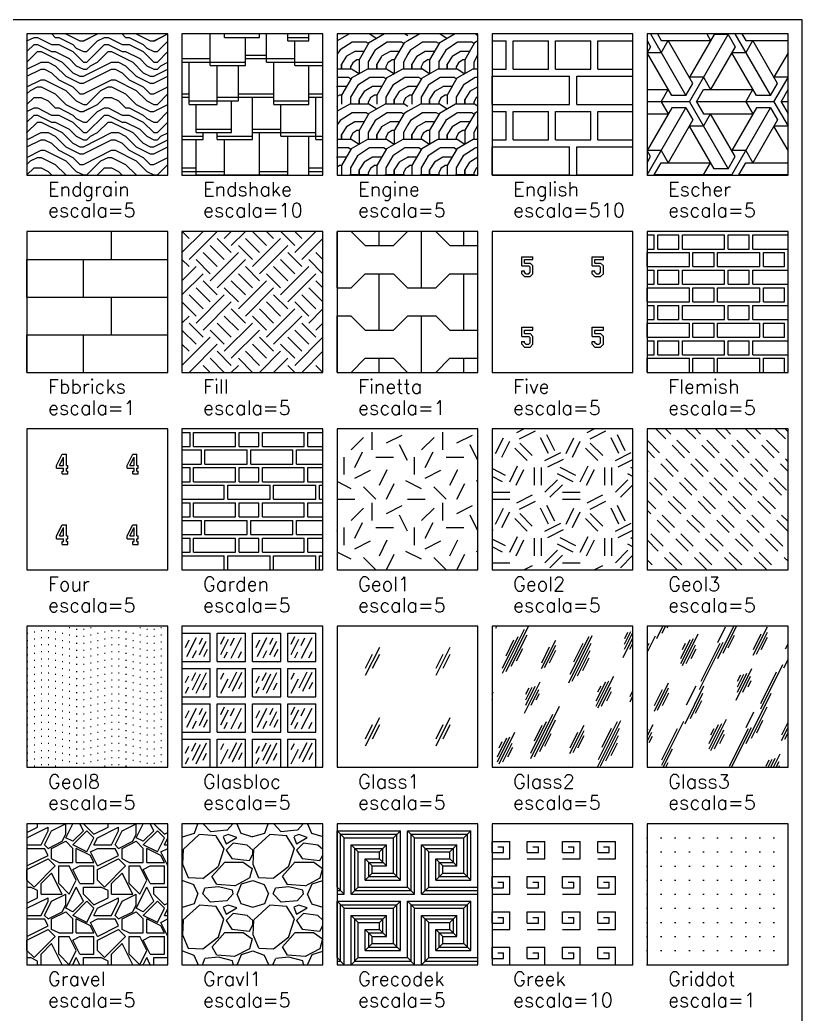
# Model space of a CAD drawing. Header units: inches. Extents: x -1 to 462, y -162 to 137.
# Drawn here: x 406.5 to 462, y 66.5 to 137 of the extents above; entities that cross this region are included whole.
import ezdxf

# ---------------------------------------------------------------- set-up
doc = ezdxf.new("R2010")
doc.units = ezdxf.units.IN
doc.header["$MEASUREMENT"] = 0
doc.layers.add('FORMATO', color=7, linetype='Continuous', plot=False)
for name, color, linetype in [('HATCH', 7, 'Continuous'), ('RECTANGLE', 7, 'Continuous'), ('TEXT', 5, 'Continuous')]:
    doc.layers.add(name, color=color, linetype=linetype)
doc.styles.add('nr', font='simplex.shx')

msp = doc.modelspace()

# ---------------------------------------------------------------- hatches: boundary and pattern name
at = {"layer": 'HATCH'}
h = msp.add_hatch(dxfattribs=at)
h.set_pattern_fill('ENDGRAIN', color=256, scale=5, style=0)
h.set_pattern_definition([(0, (411, 126), (5, 5), [0.25, -4.75]), (0, (407.5, 126.5), (5, 5), [0.5, -4.5]), (0, (410.75, 126.75), (5, 5), [0.25, -4.75]), (0, (407.75, 127.25), (5, 5), [0.25, -4.75]), (0, (410.75, 127.5), (5, 5), [0.25, -4.75]), (0, (408, 127.75), (5, 5), [0.25, -4.75]), (0, (410.75, 128), (5, 5), [0.25, -4.75]), (0, (408, 128.5), (5, 5), [0.25, -2.75, 0.25, -1.75]), (0, (408, 129), (5, 5), [0.5, -2.5, 0.25, -1.75]), (0, (407.75, 129.75), (5, 5), [0.25, -0.75, 0.25, -2, 0.25, -1.5]), (0, (407.5, 130.25), (5, 5), [0.25, -1, 0.5, -3.25]), (0, (410.75, 130.5), (5, 5), [0.25, -4.75]), (0, (407.5, 130.75), (5, 5), [0.25, -1.25, 0.25, -3.25]), (45, (407, 126), (6e-16, 5), [0.7071, -6.364]), (45, (411.25, 126), (6e-16, 5), [1.4142, -5.6569]), (45, (411.25, 128.5), (6e-16, 5), [0.3535, -6.7175]), (45, (407, 129), (6e-16, 5), [1.0607, -6.0104]), (45, (411.25, 129), (6e-16, 5), [1.7678, -5.3033]), (45, (411.25, 129.75), (6e-16, 5), [1.0607, -6.0104]), (315, (410.25, 130.25), (5, -1e-15), [0.3535, -6.7175]), (315, (408.5, 126.25), (5, -1e-15), [0.7071, -6.364]), (315, (408.75, 128.25), (5, -1e-15), [0.7071, -6.364]), (315, (410.25, 127.25), (5, -1e-15), [0.7071, -6.364]), (315, (410, 129.25), (5, -1e-15), [0.7071, -6.364]), (315, (410.25, 129.75), (5, -1e-15), [1.0607, -6.0104]), (315, (409, 126.75), (5, -1e-15), [1.0607, -6.0104]), (315, (409.75, 127), (5, -1e-15), [1.0607, -6.0104]), (315, (409, 128.75), (5, -1e-15), [1.0607, -6.0104]), (315, (409.5, 129), (5, -1e-15), [1.0607, -6.0104]), (26.565, (407.25, 127), (5, 2e-09), [0.559, -10.6213]), (26.565, (411, 126.75), (5, 2e-09), [2.2361, -8.9443]), (26.565, (411, 127.5), (5, 2e-09), [2.2361, -8.9443]), (26.565, (411, 128), (5, 2e-09), [2.23607, -3.35, 1.11805, -4.4762]), (26.565, (411.5, 128.75), (5, 2e-09), [0.559, -10.6213]), (26.565, (407, 130.5), (5, 2e-09), [0.559, -10.6213]), (26.565, (411, 130.5), (5, 2e-09), [1.118, -10.0623]), (333.435, (409.75, 126), (5, -2e-09), [1.118, -10.0623]), (333.435, (408, 127.25), (5, -2e-09), [1.118, -10.0623]), (333.435, (408, 126.5), (5, -2e-09), [0.559, -10.6213]), (333.435, (408.25, 127.75), (5, -2e-09), [1.677, -9.5033]), (333.435, (409.25, 127.75), (5, -2e-09), [1.118, -10.0623]), (333.435, (409.75, 128), (5, -2e-09), [1.118, -10.0623]), (333.435, (408.25, 128.5), (5, -2e-09), [0.559, -10.6213]), (333.435, (408.5, 129), (5, -2e-09), [0.559, -10.6213]), (333.435, (410.5, 130), (5, -2e-09), [0.559, -10.6213]), (333.435, (410.25, 128.25), (5, -2e-09), [0.559, -10.6213]), (333.435, (408, 129.75), (5, -2e-09), [1.677, -9.5033]), (333.435, (407.75, 130.25), (5, -2e-09), [1.118, -10.0623]), (333.435, (410.5, 128.75), (5, -2e-09), [0.559, -5.031, 0.559, -5.03134]), (333.435, (409, 129.75), (5, -2e-09), [1.118, -10.0623]), (333.435, (409.25, 130.25), (5, -2e-09), [1.118, -10.0623]), (333.435, (407.75, 130.75), (5, -2e-09), [1.118, -10.0623]), (333.435, (409.25, 130.75), (5, -2e-09), [1.118, -10.0623])])
h.paths.add_polyline_path([(407, 126), (417, 126), (417, 136), (407, 136)])
h = msp.add_hatch(dxfattribs=at)
h.set_pattern_fill('ENDSHAKE', color=256, scale=10, style=0)
h.set_pattern_definition([(0, (419, 126), (10, 10), [6.5, -3.5]), (0, (423.5, 126.25), (10, 10), [2, -1.5, 4, -2.5]), (0, (427, 126.5), (10, 10), [2, -8]), (0, (427.5, 128.5), (10, 10), [2, -1, 2.5, -4.5]), (0, (420.5, 128.75), (10, 10), [2.5, -2, 4.5, -1]), (0, (419, 129), (10, 10), [2.5, -1.5, 4.5, -1.5]), (0, (419, 129.25), (10, 10), [2.5, -1.5, 2, -4]), (0, (418.5, 131), (10, 10), [2, -4, 2.5, -1.5]), (0, (418.5, 131.25), (10, 10), [3.5, -2.5, 2.5, -1.5]), (0, (420.5, 131.5), (10, 10), [4, -2.5, 1.5, -2]), (0, (422, 131.75), (10, 10), [2.5, -2.5, 1.5, -3.5]), (0, (420, 133.75), (10, 10), [2.5, -3.5, 2, -2]), (0, (424, 134), (10, 10), [8.5, -1.5]), (0, (422.5, 134.25), (10, 10), [3.5, -2, 2, -2.5]), (0, (422.5, 134.5), (10, 10), [1.5, -8.5]), (0, (425.5, 135.5), (10, 10), [1.5, -8.5]), (0, (421, 135.75), (10, 10), [2.5, -2, 1.5, -4]), (90, (418, 133.75), (-10, 10), [2.5, -7.5]), (90, (418.5, 131), (-10, 10), [3, -7]), (90, (419, 126), (-10, 10), [2.5, -0.5, 2, -5]), (90, (419.5, 128.5), (-10, 10), [0.5, -9.5]), (90, (420, 133.75), (-10, 10), [2.25, -7.75]), (90, (420.5, 128.5), (-10, 10), [0.5, -2, 2.75, -4.75]), (90, (421, 135.75), (-10, 10), [2.75, -7.25]), (90, (421.5, 129), (-10, 10), [2.25, -7.75]), (90, (422, 131.25), (-10, 10), [2.5, -7.5]), (90, (422.5, 133.75), (-10, 10), [2, -8]), (90, (423, 128.5), (-10, 10), [3, -7]), (90, (423.5, 135.75), (-10, 10), [3.25, -6.75]), (90, (424, 134), (-10, 10), [2, -8]), (90, (424.5, 131), (-10, 10), [3, -7]), (90, (425, 128.75), (-10, 10), [2.25, -7.75]), (90, (425.5, 135.5), (-10, 10), [3.25, -6.75]), (90, (426, 133.75), (-10, 10), [1.75, -8.25]), (90, (427, 131), (-10, 10), [2.75, -1.75, 3.25, -2.25]), (90, (427.5, 128.5), (-10, 10), [3, -7])])
h.paths.add_polyline_path([(418, 126), (428, 126), (428, 136), (418, 136)])
h = msp.add_hatch(dxfattribs=at)
h.set_pattern_fill('ENGINE', color=256, scale=5, style=0, pattern_type=2)
h.set_pattern_definition([(90, (429.3, 128.5), (-5, 5), [0.35, -4.65]), (209.0546, (429.9, 131), (-35.000002, -20), [1.02957, -50.4486]), (180, (431.25, 131), (-5, -5), [1.35, -3.65]), (147.529, (431.8, 130.65), (-39.999994, 25.000007), [0.65192, -64.5401]), (236.31, (429.2, 129.85), (-5, -10), [0.36056, -17.6672]), (212.9052, (430.05, 130.4), (70.0000337, 44.9999504), [1.01242, -100.22986]), (180, (431.05, 130.4), (-5, -5), [1, -4]), (146.31, (431.2, 130.3), (-10, 5), [0.1803, -17.8475]), (270, (429.3, 128.85), (5, -5), [0.35, -4.65]), (237.5288, (429.65, 129.4), (-25.000007, -39.999994), [0.65192, -64.5401]), (210.2564, (430.25, 129.75), (35.000012, 19.999974), [0.69462, -68.7676]), (180, (430.9, 129.75), (-5, -5), [0.65, -4.35]), (270, (429.95, 128.65), (5, -5), [0.15, -4.85]), (243.435, (430.1, 128.95), (5, 5), [0.3354, -10.8449]), (213.69, (430.4, 129.15), (10, 5), [0.36056, -17.6672]), (180, (430.55, 129.15), (-5, -5), [0.15, -4.85]), (180, (429.3, 126.65), (-5, -5), [0.15, -4.85]), (213.69, (429.15, 126.65), (10, 5), [0.1803, -17.8475]), (180, (429.65, 127.25), (-5, -5), [0.65, -4.35]), (146.31, (429.95, 127.8), (-10, 5), [0.1803, -17.8475]), (180, (429.8, 127.9), (-5, -5), [0.8, -4.2]), (147.5288, (430.55, 128.15), (-39.999994, 25.000007), [0.65192, -64.5401]), (180, (430, 128.5), (-5, -5), [1, -4]), (90, (430.55, 126), (-5, 5), [0.35, -4.65]), (270, (429.3, 126.65), (5, -5), [0.65, -4.35]), (239.7436, (430, 127.85), (-19.999974, -35.000012), [1.38925, -68.07298]), (209.4759, (431.15, 128.5), (79.9999936, 45.000014), [1.32099, -130.77747]), (180, (432.5, 128.5), (-5, -5), [1.35, -3.65]), (147.529, (433.05, 128.15), (-39.999994, 25.000007), [0.65192, -64.5401]), (270, (429.95, 126.5), (5, -5), [0.5, -4.5]), (239.5345, (430.45, 127.35), (-34.999952, -60.0000254), [0.98615, -97.62926]), (212.9052, (431.3, 127.9), (70.0000337, 44.9999504), [1.01242, -100.22986]), (180, (432.3, 127.9), (-5, -5), [1, -4]), (146.31, (432.45, 127.8), (-10, 5), [0.1803, -17.8475]), (270, (430.55, 126.35), (5, -5), [0.35, -4.65]), (237.5288, (430.9, 126.9), (-25.000007, -39.999994), [0.65192, -64.5401]), (210.2564, (431.5, 127.25), (35.000012, 19.999974), [0.69462, -68.7676]), (180, (432.15, 127.25), (-5, -5), [0.65, -4.35]), (270, (431.2, 126.15), (5, -5), [0.15, -4.85]), (243.435, (431.35, 126.45), (5, 5), [0.3354, -10.8449]), (213.69, (431.65, 126.65), (10, 5), [0.36056, -17.6672]), (180, (431.8, 126.65), (-5, -5), [0.15, -4.85]), (180, (433.05, 129.15), (-5, -5), [0.15, -4.85]), (213.69, (432.9, 129.15), (10, 5), [0.3606, -17.6672]), (243.435, (432.6, 128.95), (5, 5), [0.3354, -10.8449]), (270, (432.45, 128.65), (5, -5), [0.15, -4.85]), (180, (433.4, 129.75), (-5, -5), [0.65, -4.35]), (210.2564, (432.75, 129.75), (35.000012, 19.999974), [0.69462, -68.7676]), (237.529, (432.15, 129.4), (-25.000007, -39.999994), [0.65192, -64.5401]), (270, (431.8, 128.85), (5, -5), [0.35, -4.65]), (146.31, (433.7, 130.3), (-10, 5), [0.1803, -17.8475]), (180, (433.55, 130.4), (-5, -5), [1, -4]), (212.9052, (432.55, 130.4), (70.000034, 44.9999504), [1.01242, -100.22986]), (239.5345, (431.7, 129.85), (-34.999952, -60.0000254), [0.98615, -97.62926]), (270, (431.2, 129), (5, -5), [0.5, -4.5]), (149.036, (434, 130.85), (14.99999, -10.00001), [0.29155, -28.8632]), (180, (433.75, 131), (-5, -5), [1.35, -3.65]), (209.476, (432.4, 131), (79.9999936, 45.000014), [1.32099, -130.77747]), (239.7436, (431.25, 130.35), (-19.999974, -35.000012), [1.38925, -68.07298]), (270, (430.55, 129.15), (5, -5), [1, -4]), (90, (431.8, 128.5), (-5, 5), [0.35, -4.65]), (90, (433.05, 126), (-5, 5), [0.35, -4.65]), (270, (431.8, 126.65), (5, -5), [0.65, -4.35]), (239.7436, (432.5, 127.85), (-19.999974, -35.000012), [1.38925, -68.07298]), (209.476, (433.65, 128.5), (79.9999936, 45.000014), [1.32099, -130.77747]), (180, (434, 128.5), (-5, -5), [0.35, -4.65]), (270, (432.45, 126.5), (5, -5), [0.5, -4.5]), (239.5345, (432.95, 127.35), (-34.999952, -60.0000254), [0.98615, -97.62926]), (212.9052, (433.8, 127.9), (70.0000337, 44.9999504), [1.01242, -100.22986]), (180, (434, 127.9), (-5, -5), [0.2, -4.8]), (270, (433.05, 126.35), (5, -5), [0.35, -4.65]), (237.529, (433.4, 126.9), (-25.000007, -39.999994), [0.65192, -64.5401]), (210.2564, (434, 127.25), (35.000012, 19.999974), [0.69462, -68.7676]), (0, (434, 127.25), (5, 5), [0, -5]), (270, (433.7, 126.15), (5, -5), [0.15, -4.85]), (243.435, (433.85, 126.45), (5, 5), [0.3354, -10.8449]), (213.69, (434, 126.55), (10, 5), [0.1803, -17.8475]), (241.3895, (434, 129.55), (25.000034, 44.999982), [0.6265, -62.02332]), (270, (433.7, 129), (5, -5), [0.5, -4.5]), (210.964, (434, 130.5), (-14.99999, -10.00001), [0.29155, -28.8632]), (239.7436, (433.75, 130.35), (-19.999974, -35.000012), [1.38925, -68.07298]), (270, (433.05, 129.15), (5, -5), [1, -4])])
h.paths.add_polyline_path([(429, 126), (439, 126), (439, 136), (429, 136)])
h = msp.add_hatch(dxfattribs=at)
h.set_pattern_fill('ENGLISH', color=256, scale=10, style=0)
h.set_pattern_definition([(0, (440, 126), (6, 5), [5.5, -0.5]), (0, (440, 128), (6, 5), [5.5, -0.5]), (0, (441.5, 128.5), (6, 5), [2.5, -0.5]), (0, (441.5, 130.5), (6, 5), [2.5, -0.5]), (90, (440, 126), (-6, 5), [2, -3]), (90, (445.5, 126), (-6, 5), [2, -3]), (90, (441, 128.5), (-3, 5), [2, -3]), (90, (441.5, 128.5), (-3, 5), [2, -3])])
h.paths.add_polyline_path([(440, 126), (450, 126), (450, 136), (440, 136)])
h = msp.add_hatch(dxfattribs=at)
h.set_pattern_fill('ESCHER', color=256, scale=5, style=0)
h.set_pattern_definition([(60, (451, 126), (-6, -1e-09), [5.5, -0.5]), (180, (451, 126), (3, -5.1962), [5.5, -0.5]), (300, (451, 126), (6, -1e-09), [5.5, -0.5]), (60, (451.5, 126), (-6, -1e-09), [1, -5]), (300, (451.5, 126), (6, -1e-09), [1, -5]), (60, (450.75, 126.433), (-6, -1e-09), [1, -5]), (180, (450.75, 126.433), (3, -5.1962), [1, -5]), (300, (450.75, 125.567), (6, -1e-09), [1, -5]), (180, (450.75, 125.567), (3, -5.1962), [1, -5]), (60, (449, 126), (-6, -1e-09), [1, -5]), (300, (449, 126), (6, -1e-09), [1, -5]), (60, (452, 124.268), (-6, -1e-09), [1, -5]), (180, (452, 124.268), (3, -5.1962), [1, -5]), (300, (452, 127.732), (6, -1e-09), [1, -5]), (180, (452, 127.732), (3, -5.1962), [1, -5]), (0, (452, 126.866), (-3, 5.1962), [3.5, -2.5]), (0, (452, 125.134), (-3, 5.1962), [3.5, -2.5]), (120, (451.25, 127.299), (-6, 1e-09), [3.5, -2.5]), (120, (449.75, 126.433), (-6, 1e-09), [3.5, -2.5]), (240, (449.75, 125.567), (3, -5.1962), [3.5, -2.5]), (240, (451.25, 124.701), (3, -5.1962), [3.5, -2.5])])
h.paths.add_polyline_path([(451, 126), (461, 126), (461, 136), (451, 136)])
h = msp.add_hatch(dxfattribs=at)
h.set_pattern_fill('FBBRICKS', color=256, style=0, pattern_type=2)
h.set_pattern_definition([(0, (407, 112), (0, 2.66667), []), (90, (407, 112), (-6, 2.6667), [2.6667, -2.6667]), (90, (411, 112), (-6, 2.6667), [2.6667, -2.6667])])
h.paths.add_polyline_path([(407, 112), (417, 112), (417, 122), (407, 122)])
h = msp.add_hatch(dxfattribs=at)
h.set_pattern_fill('FILL', color=256, scale=5, style=0)
h.set_pattern_definition([(45, (418, 112.5), (1, 3), [2.82843, -2.82843]), (45, (418.5, 112), (1, 3), [2.82843, -2.82843]), (315, (419, 112), (3, 1), [1.4142, -1.4142]), (315, (419.5, 112.5), (3, 1), [1.4142, -1.4142]), (315, (420, 113), (3, 1), [1.4142, -1.4142]), (315, (420.5, 113.5), (3, 1), [1.4142, -1.4142])])
h.paths.add_polyline_path([(418, 112), (428, 112), (428, 122), (418, 122)])
h = msp.add_hatch(dxfattribs=at)
h.set_pattern_fill('FINETTA', color=256, style=0, pattern_type=2)
h.set_pattern_definition([(0, (428, 112), (3, 3), [2, -4]), (0, (431, 113), (3, 3), [2, -4]), (90, (429, 112), (-3, 3), [4, -2]), (45, (430, 112), (-3, 3), [1.4142, -2.8284]), (135, (428, 112), (-3, -3), [1.4142, -2.8284])])
h.paths.add_polyline_path([(429, 112), (439, 112), (439, 122), (429, 122)])
h = msp.add_hatch(dxfattribs=at)
h.set_pattern_fill('FIVE', color=256, scale=5, style=0)
h.set_pattern_definition([(0, (442.3, 113.8), (5, 5), [0.4, -4.6]), (0, (442.4, 114), (5, 5), [0.2, -4.8]), (0, (442.1, 114.2), (5, 5), [0.2, -4.8]), (0, (442.1, 114.55), (5, 5), [0.5, -4.5]), (0, (442.3, 114.75), (5, 5), [0.4, -4.6]), (0, (442.3, 115), (5, 5), [0.6, -4.4]), (0, (442.1, 115.2), (5, 5), [0.8, -4.2]), (90, (442.1, 114), (-5, 5), [0.2, -0.35, 0.65, -3.8]), (90, (442.3, 114.1), (-5, 5), [0.1, -0.55, 0.25, -4.1]), (90, (442.7, 114.1), (-5, 5), [0.35, -4.65]), (90, (442.9, 114), (-5, 5), [0.55, -0.45, 0.2, -3.8]), (45, (442.6, 114), (6e-16, 5), [0.1414, -6.9296]), (45, (442.7, 113.8), (6e-16, 5), [0.2828, -6.7882]), (135, (442.3, 113.8), (-5, 6e-16), [0.2828, -6.7882]), (135, (442.4, 114), (-5, 6e-16), [0.1414, -6.9296]), (135, (442.7, 114.45), (-5, 6e-16), [0.1414, -6.9296]), (135, (442.9, 114.55), (-5, 6e-16), [0.2828, -6.7882])])
h.paths.add_polyline_path([(440, 112), (450, 112), (450, 122), (440, 122)])
h = msp.add_hatch(dxfattribs=at)
h.set_pattern_fill('FLEMISH', color=256, scale=5, style=0)
h.set_pattern_definition([(0, (451, 112), (2.5, 1.25), [3, -0.25, 1.5, -0.25]), (0, (451, 113), (2.5, 1.25), [3, -0.25, 1.5, -0.25]), (90, (451, 112), (-2.5, 1.25), [1, -1.5]), (90, (454, 112), (-2.5, 1.25), [1, -1.5]), (90, (454.25, 112), (-2.5, 1.25), [1, -1.5]), (90, (455.75, 112), (-2.5, 1.25), [1, -1.5])])
h.paths.add_polyline_path([(451, 112), (461, 112), (461, 122), (451, 122)])
h = msp.add_hatch(dxfattribs=at)
h.set_pattern_fill('FOUR', color=256, scale=5, style=0)
h.set_pattern_definition([(0, (409.5, 99.8), (5, 5), [0.4, -4.6]), (0, (409.5, 100), (5, 5), [0.1, -0.2, 0.1, -4.6]), (0, (409.1, 100.2), (5, 5), [0.5, -0.2, 0.1, -4.2]), (0, (409.3, 100.4), (5, 5), [0.3, -0.2, 0.1, -4.4]), (0, (409.5, 101.2), (5, 5), [0.3, -4.7]), (90, (409.1, 100.2), (-5, 5), [0.2, -4.8]), (90, (409.5, 99.8), (-5, 5), [0.2, -4.8]), (90, (409.6, 100), (-5, 5), [0.2, -0.2, 0.6, -4]), (90, (409.8, 100), (-5, 5), [0.2, -0.2, 0.8, -3.8]), (90, (409.9, 99.8), (-5, 5), [0.2, -0.2, 0.2, -4.4]), (63.435, (409.1, 100.4), (3e-10, 5), [0.8944, -10.2859]), (63.435, (409.3, 100.4), (3e-10, 5), [0.6708, -10.5095])])
h.paths.add_polyline_path([(407, 98), (417, 98), (417, 108), (407, 108)])
h = msp.add_hatch(dxfattribs=at)
h.set_pattern_fill('GARDEN', color=256, scale=5, style=0)
h.set_pattern_definition([(0, (418, 98), (1.625, 2.5), [3, -0.25]), (0, (418, 99), (1.625, 2.5), [3, -0.25]), (0, (418.825, 99.25), (4.875, 2.5), [2.975, -0.25, 1.4, -0.25]), (0, (418.825, 100.25), (4.875, 2.5), [2.975, -0.25, 1.4, -0.25]), (90, (418, 98), (-1.625, 2.5), [1, -4]), (90, (421, 98), (-1.625, 2.5), [1, -4]), (90, (418.575, 99.25), (-4.875, 2.5), [1, -1.5, 1, -1.5]), (90, (418.825, 99.25), (-4.875, 2.5), [1, -1.5, 1, -1.5]), (90, (421.8, 101.75), (-4.875, 2.5), [1, -1.5, 1, -1.5]), (90, (422.05, 101.75), (-4.875, 2.5), [1, -1.5, 1, -1.5])])
h.paths.add_polyline_path([(418, 98), (428, 98), (428, 108), (418, 108)])
h = msp.add_hatch(dxfattribs=at)
h.set_pattern_fill('GEOL1', color=256, scale=5, style=0, pattern_type=2)
h.set_pattern_definition([(0, (429, 98), (5, 5), [1.25, -3.75]), (0, (431.75, 101), (5, 5), [1.25, -3.75]), (90, (429.5, 99.75), (-5, 5), [1.25, -3.75]), (90, (431.5, 101.5), (-5, 5), [1.25, -3.75]), (45, (430, 101.5), (6e-16, 5), [1.25, -5.821]), (135, (431.75, 98), (-5, 6e-16), [1.25, -5.8211]), (26.565, (430.25, 99.5), (5, 2e-09), [1.25, -9.9303]), (26.565, (432.5, 102), (5, 2e-09), [1.25, -9.9303]), (63.435, (432.5, 98), (3e-10, 5), [1.25, -9.9303]), (63.435, (430.25, 100.25), (3e-10, 5), [1.25, -9.9303]), (63.435, (432, 99), (3e-10, 5), [1.25, -9.9303]), (116.565, (429, 100.75), (-2e-09, 5), [1.25, -9.9303]), (153.435, (430, 98.75), (-5, 3e-10), [1.25, -9.9303])])
h.paths.add_polyline_path([(429, 98), (439, 98), (439, 108), (429, 108)])
h = msp.add_hatch(dxfattribs=at)
h.set_pattern_fill('GEOL2', color=256, scale=5, style=0, pattern_type=2)
h.set_pattern_definition([(0, (440, 98), (5, 5), [1.25, -3.75]), (0, (440, 98.5), (5, 5), [1.25, -3.75]), (90, (443, 99), (-5, 5), [1.25, -3.75]), (90, (443.5, 99), (-5, 5), [1.25, -3.75]), (45, (443.75, 98.5), (6e-16, 5), [1.25, -5.8211]), (45, (444.1, 98.15), (6e-16, 5), [1.25, -5.8211]), (135, (442.5, 100.75), (-5, 6e-16), [1.25, -5.821]), (135, (442.85, 101.1), (-5, 6e-16), [1.25, -5.821]), (26.565, (443.75, 100.75), (5, 2e-09), [1.25, -9.9303]), (26.565, (443.95, 100.3), (5, 2e-09), [1.25, -9.9303]), (26.565, (441.75, 102.75), (5, 2e-09), [1.25, -9.9303]), (26.565, (441.95, 102.3), (5, 2e-09), [1.25, -9.9303]), (63.435, (441.25, 99.25), (3e-10, 5), [1.25, -9.9303]), (63.435, (441.7, 99), (3e-10, 5), [1.25, -9.9303]), (63.435, (440.7, 101), (3e-10, 5), [1.25, -9.9303]), (63.435, (440.25, 101.25), (3e-10, 5), [1.25, -9.9303]), (116.565, (444.45, 101.45), (-2e-09, 5), [1.25, -9.9303]), (116.565, (444, 101.25), (-2e-09, 5), [1.25, -9.9303]), (153.435, (440.75, 99.25), (-5, 3e-10), [1.25, -9.9303]), (153.435, (440.95, 99.7), (-5, 3e-10), [1.25, -9.9303])])
h.paths.add_polyline_path([(440, 98), (450, 98), (450, 108), (440, 108)])
h = msp.add_hatch(dxfattribs=at)
h.set_pattern_fill('GEOL3', color=256, scale=5, style=0, pattern_type=2)
h.set_pattern_definition([(135, (451, 98), (-2.12132, 1e-16), [1.25, -0.625]), (135, (451.35, 98.35), (-2.12132, 1e-16), [1.25, -0.625])])
h.paths.add_polyline_path([(451, 98), (461, 98), (461, 108), (451, 108)])
h = msp.add_hatch(dxfattribs=at)
h.set_pattern_fill('GEOL8', color=256, scale=5, style=0, pattern_type=2)
h.set_pattern_definition([(0, (407, 89), (5, 0.5), [0.05, -2.45, 0.05, -2.45]), (0, (407.5, 84.6), (5, 0.5), [0.05, -1.45, 0.05, -3.45]), (0, (408, 84.7), (5, 0.5), [0.05, -0.45, 0.05, -4.45]), (0, (410, 84.4), (5, 0.5), [0.05, -1.45, 0.05, -3.45]), (0, (410.5, 84.3), (5, 0.5), [0.05, -0.45, 0.05, -4.45])])
h.paths.add_polyline_path([(407, 84), (417, 84), (417, 94), (407, 94)])
h = msp.add_hatch(dxfattribs=at)
h.set_pattern_fill('GLASBLOC', color=256, scale=5, style=0)
h.set_pattern_definition([(0, (418, 84), (2.5, 2.5), [2, -0.5]), (0, (418, 86), (2.5, 2.5), [2, -0.5]), (90, (418, 84), (-2.5, 2.5), [2, -0.5]), (90, (420, 84), (-2.5, 2.5), [2, -0.5]), (63.435, (418.25, 84.25), (-3e-06, 5), [0.5, -0.5, 0.65, -1.25, 0.6, -7.68034]), (63.435, (418.25, 85), (-3e-06, 5), [0.55, -1.65, 1.1, -7.88034]), (63.435, (418.75, 84.5), (-3e-06, 5), [1.25, -4.5, 1.25, -4.18034]), (63.435, (419, 84.25), (-3e-06, 5), [1.65, -2.25, 0.6, -1.25, 1.5, -3.93034]), (63.435, (419.5, 84.5), (-3e-06, 5), [0.55, -2.25, 1.2, -1.65, 0.55, -4.98034]), (63.435, (420.75, 84.25), (-3e-06, 5), [1.15, -1.65, 0.5, -7.88034]), (63.435, (420.75, 85.25), (-3e-06, 5), [0.5, -1.15, 1.65, -7.88034]), (63.435, (418.75, 86.75), (-3e-06, 5), [0.6, -0.5, 0.5, -9.58034]), (63.435, (421, 86.75), (-3e-06, 5), [0.5, -0.5, 0.6, -9.58034]), (63.435, (418.35, 86.85), (-3e-06, 5), [1.5, -9.6803]), (63.435, (418.25, 87.5), (-3e-06, 5), [0.6, -10.5803])])
h.paths.add_polyline_path([(418, 84), (428, 84), (428, 94), (418, 94)])
h = msp.add_hatch(dxfattribs=at)
h.set_pattern_fill('GLASS1', color=256, scale=5, style=0, pattern_type=2)
h.set_pattern_definition([(243.435, (432, 87.5), (5, 5), [2.2361, -8.9443]), (243.435, (431.5, 87), (5, 5), [1.118, -10.0623]), (243.435, (432, 87), (5, 5), [1.118, -10.0623])])
h.paths.add_polyline_path([(429, 84), (439, 84), (439, 94), (429, 94)])
h = msp.add_hatch(dxfattribs=at)
h.set_pattern_fill('GLASS2', color=256, scale=5, style=0)
h.set_pattern_definition([(63.435, (440.5, 84.25), (-2.0125, 6.0374), [2.5, -1.5, 2.5, -1.5, 1, -2.18034]), (63.435, (440.375, 84.375), (-2.0125, 6.0374), [2, -2.5, 1.5, -1.5, 1.75, -1.93034]), (63.435, (440.375, 84.75), (-2.0125, 6.0374), [1.5, -3, 1, -1.5, 2.25, -1.93034]), (63.435, (440.75, 84.375), (-2.0125, 6.0374), [1.5, -3, 1.25, -5.4303]), (63.435, (441.125, 84.75), (-2.0125, 6.0374), [0.75, -3.75, 0.5, -6.1803]), (63.435, (440.5, 85.375), (-2.0125, 6.0374), [0.5, -3.75, 0.5, -2, 1.25, -3.18034]), (63.435, (442.75, 85), (-2.0125, 6.0374), [2.5, -3.75, 3, -1.9803]), (63.435, (442.75, 84.625), (-2.0125, 6.0374), [3.5, -2.5, 3.75, -1.4803]), (63.435, (443, 84.75), (-2.0125, 6.0374), [4, -2, 3, -2.1803]), (63.435, (443.375, 85.125), (-2.0125, 6.0374), [2.5, -3.5, 2, -3.1803]), (63.435, (443, 85.875), (-2.0125, 6.0374), [1.25, -5, 1.5, -3.4303]), (63.435, (443.75, 85.5), (-2.0125, 6.0374), [1, -5, 1, -4.1803])])
h.paths.add_polyline_path([(440, 84), (450, 84), (450, 94), (440, 94)])
h = msp.add_hatch(dxfattribs=at)
h.set_pattern_fill('GLASS3', color=256, scale=5, style=0, pattern_type=2)
h.set_pattern_definition([(63.435, (0.5, 0.25), (-2.01246, 6.037384), [2.5, -1.5, 2.5, -1.5, 1, -2.18034]), (63.435, (0.375, 0.375), (-2.01246, 6.037384), [2, -2.5, 1.5, -1.5, 1.75, -1.93034]), (63.435, (0.375, 0.75), (-2.01246, 6.037384), [1.5, -3, 1, -1.5, 2.25, -1.93034]), (63.435, (0.75, 0.375), (-2.01246, 6.037384), [1.5, -3, 1.25, -5.43034]), (63.435, (1.125, 0.75), (-2.01246, 6.037384), [0.75, -3.75, 0.5, -6.18034]), (63.435, (0.5, 1.375), (-2.01246, 6.037384), [0.5, -3.75, 0.5, -2, 1.25, -3.18034]), (63.435, (2.75, 1), (-2.01246, 6.037384), [2.5, -3.75, 3, -1.98034]), (63.435, (2.75, 0.625), (-2.01246, 6.037384), [3.5, -2.5, 3.75, -1.48034]), (63.435, (3, 0.75), (-2.01246, 6.037384), [4, -2, 3, -2.18034]), (63.435, (3.375, 1.125), (-2.01246, 6.037384), [2.5, -3.5, 2, -3.18034]), (63.435, (3, 1.875), (-2.01246, 6.037384), [1.25, -5, 1.5, -3.43034]), (63.435, (3.75, 1.5), (-2.01246, 6.037384), [1, -5, 1, -4.18034])])
h.paths.add_polyline_path([(451, 84), (461, 84), (461, 94), (451, 94)])
h = msp.add_hatch(dxfattribs=at)
h.set_pattern_fill('GRAVEL', color=256, scale=5, style=0)
h.set_pattern_definition([(0, (408, 70), (5, 5), [1.5, -3.5]), (0, (411, 70.5), (5, 5), [1.25, -3.75]), (0, (410.75, 70.75), (5, 5), [1, -4]), (0, (409.25, 72), (5, 5), [0.75, -0.75, 1, -2.5]), (0, (409.25, 72.25), (5, 5), [1, -0.25, 1.25, -2.5]), (0, (407, 73.25), (5, 5), [1.25, -3.75]), (0, (411.75, 73.5), (5, 5), [1.25, -3.75]), (90, (407, 71), (-5, 5), [0.75, -4.25]), (90, (407.75, 74.75), (-5, 5), [0.5, -4.5]), (90, (408, 70), (-5, 5), [0.75, -4.25]), (90, (408.5, 74.5), (-5, 5), [0.25, -4.75]), (90, (408.75, 72.5), (-5, 5), [0.75, -4.25]), (90, (409.25, 70.75), (-5, 5), [1.25, -3.75]), (90, (409.75, 74.25), (-5, 5), [0.75, -4.25]), (90, (410.25, 72.25), (-5, 5), [1, -4]), (90, (410.5, 72.25), (-5, 5), [1, -4]), (90, (411, 70), (-5, 5), [0.5, -4.5]), (90, (411.75, 70.75), (-5, 5), [1.25, -3.75]), (45, (407.5, 70.5), (6e-16, 5), [2.1213, -4.9497]), (45, (408, 70.75), (6e-16, 5), [1.0607, -6.0104]), (45, (410.25, 73.5), (6e-16, 5), [1.4142, -5.6569]), (45, (410.25, 73.75), (6e-16, 5), [1.0607, -6.0104]), (135, (408.5, 73.25), (-5, 6e-16), [0.3536, -6.7175]), (135, (407.5, 70.5), (-5, 6e-16), [0.7071, -6.364]), (135, (409, 72), (-5, 6e-16), [0.7071, -6.364]), (135, (410.25, 73.25), (-5, 6e-16), [0.7071, -6.364]), (135, (411.75, 74.25), (-5, 6e-16), [1.0607, -6.0104]), (135, (411.75, 74), (-5, 6e-16), [0.7071, -6.364]), (135, (411.5, 74.5), (-5, 6e-16), [0.7071, -6.364]), (135, (410, 70), (-5, 6e-16), [1.0607, -6.0104]), (26.565, (411.5, 73), (5, 2e-09), [0.559, -10.6213]), (26.565, (410.25, 71.75), (5, 2e-09), [0.559, -10.6213]), (26.565, (408.5, 73.25), (5, 2e-09), [1.118, -10.0623]), (26.565, (408.75, 74.5), (5, 2e-09), [1.118, -10.0623]), (26.565, (408.75, 73.25), (5, 2e-09), [1.118, -10.0623]), (26.565, (411.75, 74.25), (5, 2e-09), [1.118, -10.0623]), (26.565, (407, 71.75), (5, 2e-09), [1.677, -9.5033]), (26.565, (407, 72), (5, 2e-09), [1.677, -9.5033]), (26.565, (407, 74), (5, 2e-09), [1.677, -9.5033]), (63.435, (409.5, 73.75), (3e-10, 5), [0.559, -10.6213]), (63.435, (411.75, 73.5), (3e-10, 5), [0.559, -6.70834, 1.118, -2.795]), (63.435, (411.25, 73), (3e-10, 5), [1.118, -10.0623]), (63.435, (408.25, 73.5), (3e-10, 5), [1.118, -10.0623]), (63.435, (408, 73.5), (3e-10, 5), [1.118, -10.0623]), (63.435, (409.75, 74), (3e-10, 5), [1.677, -9.5033]), (116.565, (408.5, 72.75), (-2e-09, 5), [0.559, -10.6213]), (116.565, (411.75, 72.25), (-2e-09, 5), [0.559, -10.6213]), (116.565, (410.75, 70.75), (-2e-09, 5), [1.118, -10.0623]), (116.565, (410.5, 71), (-2e-09, 5), [1.118, -10.0623]), (116.565, (411, 74.5), (-2e-09, 5), [1.118, -10.0623]), (116.565, (407, 72), (-2e-09, 5), [1.118, -10.0623]), (116.565, (409.5, 70), (-2e-09, 5), [1.677, -9.5033]), (153.435, (411.25, 73), (-5, 3e-10), [1.118, -10.0623]), (153.435, (411.5, 72.75), (-5, 3e-10), [1.118, -10.0623]), (153.435, (407.75, 70.25), (-5, 3e-10), [0.559, -10.6213]), (153.435, (409.25, 72.25), (-5, 3e-10), [0.559, -10.6213]), (153.435, (410.25, 73.75), (-5, 3e-10), [0.559, -10.6213])])
h.paths.add_polyline_path([(407, 70), (417, 70), (417, 80), (407, 80)])
h = msp.add_hatch(dxfattribs=at)
h.set_pattern_fill('GRAVL1', color=256, scale=5, style=0, pattern_type=2)
h.set_pattern_definition([(228.013, (421.6, 75), (-39.999991, -45.000007), [0.67268, -66.59544]), (184.9697, (421.15, 74.5), (60.000005, 4.9999565), [1.15434, -114.27962]), (132.5104, (420, 74.4), (49.999954, -55.000043), [0.81394, -80.58016]), (267.2737, (418.05, 73.15), (4.99998, 100.0000015), [1.0512, -104.0678]), (292.8337, (418, 72.1), (-25.0000495, 59.999982), [1.03077, -102.04686]), (357.2737, (418.4, 71.15), (-100.0000015, 4.99998), [1.0512, -104.0678]), (37.6942, (419.45, 71.1), (-65.0000367, -49.999952), [1.39014, -137.62425]), (72.2553, (420.55, 71.95), (35.0000538, 109.999981), [1.31244, -129.9316]), (121.4296, (420.95, 73.2), (-40.000041, 64.999975), [1.05475, -104.42037]), (175.2364, (420.4, 74.1), (55.000005, -4.999958), [1.20416, -59.0038]), (222.3974, (419.2, 74.2), (-60.0000368, -54.9999604), [1.55724, -154.16688]), (138.814, (423, 73.1), (-35.000015, 29.999987), [0.5315, -52.6192]), (171.4692, (422.6, 73.45), (64.9999914, -10.0000396), [1.01119, -100.10756]), (225, (421.6, 73.6), (-6e-16, -5), [0.7071, -6.364]), (203.199, (421.25, 74.2), (25, 10.000007), [0.3808, -37.6981]), (291.801, (420.9, 74.05), (-5, 15), [0.5385, -26.3873]), (30.964, (421.1, 73.55), (14.99999, 10.00001), [0.87465, -28.2801]), (161.565, (421.85, 74), (10, -5), [0.6325, -15.1789]), (16.3895, (418, 74.05), (50.000011, 14.9999635), [0.886, -87.71422]), (70.3462, (418.85, 74.3), (-19.999976, -55.000011), [0.7433, -73.58704]), (293.199, (421.85, 75), (-10.000007, 25), [0.7616, -37.3173]), (343.6105, (422.15, 74.3), (-50.000011, 14.999964), [0.886, -87.71422]), (339.444, (418, 70.95), (-25.00001, 9.99998), [0.8544, -41.8656]), (294.775, (418.8, 70.65), (-24.999961, 55.000017), [0.7159, -70.87322]), (66.8014, (421.9, 70), (10.000007, 25), [0.7616, -37.3173]), (17.354, (422.2, 70.7), (-65.00001, -19.9999725), [0.83815, -82.97712]), (69.444, (419.45, 70), (-9.99998, -25.00001), [0.4272, -42.2928]), (101.31, (421.6, 70), (-4.99999, 20), [0.25495, -25.24014]), (165.964, (421.55, 70.25), (15, -4.99999), [1.0308, -19.58475]), (186.009, (420.55, 70.5), (49.999999, 4.9999966), [0.95525, -94.56961]), (303.69, (421.1, 73.1), (-5, 10), [0.7211, -17.30664]), (353.1572, (421.5, 72.5), (84.999997, -10.00004), [1.25897, -124.63782]), (60.9454, (422.75, 72.35), (-20, -35.000002), [0.5148, -50.96337]), (90, (423, 72.8), (-5, 5), [0.3, -4.7]), (120.2564, (420.45, 70.65), (19.999974, -35.000012), [0.69462, -68.7676]), (48.0128, (420.1, 71.25), (39.999991, 45.000007), [1.34536, -65.92276]), (0, (421, 72.25), (5, 5), [1.3, -3.7]), (325.3048, (422.3, 72.25), (-49.999971, 35.000043), [0.79057, -78.26637]), (254.055, (422.95, 71.8), (-5, -20), [0.728, -35.67254]), (207.646, (422.75, 71.1), (-94.999979, -50.0000386), [1.18532, -117.34737]), (175.426, (421.7, 70.55), (-65.0000028, 4.999974), [1.254, -124.14537])])
h.paths.add_polyline_path([(418, 70), (428, 70), (428, 80), (418, 80)])
h = msp.add_hatch(dxfattribs=at)
h.set_pattern_fill('GRECODEK', color=256, scale=5, style=0)
h.set_pattern_definition([(0, (430, 70), (5, 5), [4.5, -0.5]), (0, (430.5, 70.5), (5, 5), [3.5, -1.5]), (0, (431, 71), (5, 5), [2.5, -2.5]), (0, (431.5, 71.5), (5, 5), [1.5, -3.5]), (0, (431.5, 72), (5, 5), [1, -4]), (0, (431, 72.5), (5, 5), [1, -4]), (0, (430.5, 73), (5, 5), [1.5, -3.5]), (0, (430, 73.5), (5, 5), [2.5, -2.5]), (0, (429.5, 74), (5, 5), [3.5, -1.5]), (0, (429, 74.5), (5, 5), [4.5, -0.5]), (90, (429, 70.5), (-5, 5), [4, -1]), (90, (429.5, 70), (-5, 5), [4, -1]), (90, (430, 70), (-5, 5), [3.5, -1.5]), (90, (430.5, 70.5), (-5, 5), [2.5, -2.5]), (90, (431, 71), (-5, 5), [1.5, -3.5]), (90, (431.5, 71.5), (-5, 5), [0.5, -4.5]), (90, (432, 72.5), (-5, 5), [0.5, -4.5]), (90, (432.5, 72), (-5, 5), [1.5, -3.5]), (90, (433, 71.5), (-5, 5), [2.5, -2.5]), (90, (433.5, 71), (-5, 5), [3.5, -1.5]), (0, (429.25, 74.25), (5, 5), [4, -1]), (0, (430.25, 70.25), (5, 5), [4, -1]), (0, (430.25, 73.25), (5, 5), [2, -3]), (0, (431.25, 71.25), (5, 5), [2, -3]), (0, (431.25, 72.25), (5, 5), [1, -4]), (90, (429.25, 70.25), (-5, 5), [4, -1]), (90, (430.25, 70.25), (-5, 5), [3, -2]), (90, (431.25, 71.25), (-5, 5), [1, -4]), (90, (432.25, 72.25), (-5, 5), [1, -4]), (90, (433.25, 71.25), (-5, 5), [3, -2]), (45, (432, 73), (6e-16, 5), [0.707, -0.707, 0.707, -4.9501]), (135, (431.5, 72), (-5, 6e-16), [0.707, -0.707, 0.707, -0.7075, 0.707, -3.53557]), (225, (431.5, 71.5), (-6e-16, -5), [0.707, -0.707, 0.707, -4.9501]), (315, (432, 72.5), (5, -1e-15), [0.707, -0.707, 0.707, -0.7075, 0.707, -3.53557])])
h.paths.add_polyline_path([(429, 70), (439, 70), (439, 80), (429, 80)])
h = msp.add_hatch(dxfattribs=at)
h.set_pattern_fill('GREEK', color=256, scale=10, style=0, pattern_type=2)
h.set_pattern_definition([(0, (440, 70), (0, 1.25), [1.25, -1.25]), (90, (441.25, 70), (-2.5, 2e-16), [1.25, -1.25]), (90, (440, 70.45), (-2.5, 2e-16), [0.8, -1.7]), (0, (440, 70.45), (0, 2.5), [0.8, -1.7]), (90, (440.8, 70.45), (-2.5, 2e-16), [0.4, -2.1]), (0, (440.4, 70.85), (0, 2.5), [0.4, -2.1])])
h.paths.add_polyline_path([(440, 70), (450, 70), (450, 80), (440, 80)])
h = msp.add_hatch(dxfattribs=at)
h.set_pattern_fill('GRIDDOT', color=256, style=0)
h.set_pattern_definition([(0, (451, 70), (1, 1), [0, -1])])
h.paths.add_polyline_path([(451, 70), (461, 70), (461, 80), (451, 80)])

# ---------------------------------------------------------------- linework, layer by layer
at = {"layer": 'FORMATO'}
msp.add_lwpolyline([(362, -4), (462, -4), (462, 137), (362, 137)], close=True, dxfattribs=at)
at = {"layer": 'RECTANGLE'}
for points in [[(407, 126), (417, 126), (417, 136), (407, 136)], [(418, 126), (428, 126), (428, 136), (418, 136)], [(429, 126), (439, 126), (439, 136), (429, 136)], [(440, 126), (450, 126), (450, 136), (440, 136)], [(451, 126), (461, 126), (461, 136), (451, 136)], [(407, 112), (417, 112), (417, 122), (407, 122)], [(418, 112), (428, 112), (428, 122), (418, 122)], [(429, 112), (439, 112), (439, 122), (429, 122)], [(440, 112), (450, 112), (450, 122), (440, 122)], [(451, 112), (461, 112), (461, 122), (451, 122)], [(407, 98), (417, 98), (417, 108), (407, 108)], [(418, 98), (428, 98), (428, 108), (418, 108)], [(429, 98), (439, 98), (439, 108), (429, 108)], [(440, 98), (450, 98), (450, 108), (440, 108)], [(451, 98), (461, 98), (461, 108), (451, 108)], [(407, 84), (417, 84), (417, 94), (407, 94)], [(418, 84), (428, 84), (428, 94), (418, 94)], [(429, 84), (439, 84), (439, 94), (429, 94)], [(440, 84), (450, 84), (450, 94), (440, 94)], [(451, 84), (461, 84), (461, 94), (451, 94)], [(407, 70), (417, 70), (417, 80), (407, 80)], [(418, 70), (428, 70), (428, 80), (418, 80)], [(429, 70), (439, 70), (439, 80), (429, 80)], [(440, 70), (450, 70), (450, 80), (440, 80)], [(451, 70), (461, 70), (461, 80), (451, 80)]]:
    msp.add_lwpolyline(points, close=True, dxfattribs=at)

# ---------------------------------------------------------------- texts
at = {"layer": 'TEXT', "style": 'nr'}
for s, p in [('Endgrain', (408.5, 124.5)), ('Endshake', (419.5, 124.5)), ('Engine', (430.5, 124.5)), ('English', (441.5, 124.5)), ('Escher', (452.5, 124.5)), ('escala=5', (408.5, 123)), ('escala=10', (419.5, 123)), ('escala=5', (430.5, 123)), ('escala=510', (441.5, 123)), ('escala=5', (452.5, 123)), ('Fbbricks', (408.5, 110.5)), ('Fill', (419.5, 110.5)), ('Finetta', (430.5, 110.5)), ('Five', (441.5, 110.5)), ('Flemish', (452.5, 110.5)), ('escala=1', (408.5, 109)), ('escala=5', (419.5, 109)), ('escala=1', (430.5, 109)), ('escala=5', (441.5, 109)), ('escala=5', (452.5, 109)), ('Four', (408.5, 96.5)), ('Garden', (419.5, 96.5)), ('Geol1', (430.5, 96.5)), ('Geol2', (441.5, 96.5)), ('Geol3', (452.5, 96.5)), ('escala=5', (408.5, 95)), ('escala=5', (419.5, 95)), ('escala=5', (430.5, 95)), ('escala=5', (441.5, 95)), ('escala=5', (452.5, 95)), ('Geol8', (408.5, 82.5)), ('Glasbloc', (419.5, 82.5)), ('Glass1', (430.5, 82.5)), ('Glass2', (441.5, 82.5)), ('Glass3', (452.5, 82.5)), ('escala=5', (408.5, 81)), ('escala=5', (419.5, 81)), ('escala=5', (430.5, 81)), ('escala=5', (441.5, 81)), ('escala=5', (452.5, 81)), ('Gravel', (408.5, 68.5)), ('Gravl1', (419.5, 68.5)), ('Grecodek', (430.5, 68.5)), ('Greek', (441.5, 68.5)), ('Griddot', (452.5, 68.5)), ('escala=5', (408.5, 67)), ('escala=5', (419.5, 67)), ('escala=5', (430.5, 67)), ('escala=10', (441.5, 67)), ('escala=1', (452.5, 67))]:
    msp.add_text(s, height=1, dxfattribs=at).set_placement(p)

doc.saveas('drawing.dxf')
